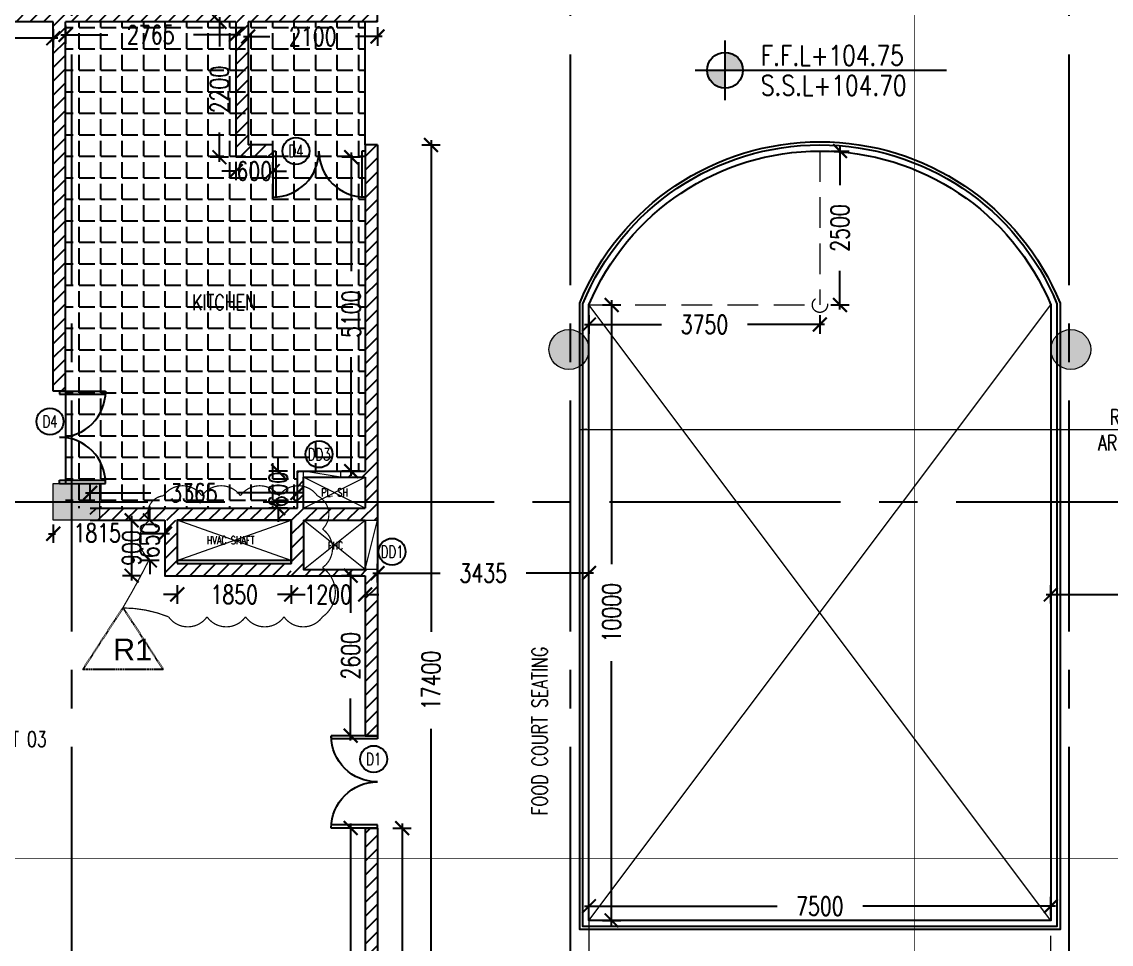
# Model space of a CAD drawing. Header units: millimetres. Extents: x -2076597 to 16308595, y -4402071 to 17875273.
# Drawn here: x -2051059 to -2033367, y -4230897 to -4215911 of the extents above; entities that cross this region are included whole.
import ezdxf
from ezdxf.enums import TextEntityAlignment as Align
from ezdxf.lldxf.tags import DXFTag

# ---------------------------------------------------------------- set-up
doc = ezdxf.new("R2010")
doc.units = ezdxf.units.MM
for name, pattern in [('CENTER', [50.8, 31.75, -6.35, 6.35, -6.35]), ('CENTER2', [1.125, 0.75, -0.125, 0.125, -0.125]), ('CONTINULUS', [0]), ('DASHED', [19.05, 12.7, -6.35]), ('DASHED2', [0.375, 0.25, -0.125])]:
    doc.linetypes.add(name, pattern=pattern)
for name, color, linetype, lineweight in [('A- GLAZING', 5, 'Continuous', 9), ('A- LIGHT LINE', 8, 'Continuous', 9), ('A- REF LINES', 5, 'Continuous', 9), ('A- SHAFT', 8, 'Continuous', 9), ('A-ELEV FINEWALL', 6, 'Continuous', 9), ('S-COL HATCH', 251, 'Continuous', 9), ('S-COLS', 7, 'Continuous', 9)]:
    doc.layers.add(name, color=color, linetype=linetype, lineweight=lineweight)
for name, color, linetype in [('A-DIMS', 4, 'Continuous'), ('a-door', 1, 'Continuous'), ('A-GRID', 8, 'CENTER'), ('A-LVL', 4, 'Continuous'), ('A-RAILING', 3, 'Continuous'), ('A-REV CLOUD', 2, 'DASHED'), ('A-SCHED', 1, 'Continuous'), ('A-SLAB SINING', 252, 'Continuous'), ('A-SLABS', 1, 'Continuous'), ('A-TXTROOM', 3, 'Continuous'), ('A-WALL', 2, 'Continuous'), ('A-WALL HATCH', 8, 'Continuous'), ('S-GRID', 252, 'CENTER2')]:
    doc.layers.add(name, color=color, linetype=linetype)
doc.styles.add('ARIAL', font='arial.ttf')
doc.styles.add('DIM 100', font='romans.shx', dxfattribs={"width": 0.8})
doc.styles.add('ROMANS', font='romans.shx', dxfattribs={"width": 0.75})
doc.styles.add('ROMANS-TITLE', font='ROMANS.shx', dxfattribs={"width": 0.8})
tags = doc.linetypes.add('Sheet-A1-BLOCK-12$0$DASHDOT2', pattern=[0.5, 0.25, -0.125, 0, -0.125]).pattern_tags.tags
tags[10:11] = [DXFTag(74, 4), DXFTag(75, 0), DXFTag(340, '0'), DXFTag(46, 1.0), DXFTag(50, 0.0), DXFTag(44, 0.0), DXFTag(45, 0.0)]
tags[8:9] = [DXFTag(74, 4), DXFTag(75, 0), DXFTag(340, '0'), DXFTag(46, 1.0), DXFTag(50, 0.0), DXFTag(44, 0.0), DXFTag(45, 0.0)]
tags[6:7] = [DXFTag(74, 4), DXFTag(75, 0), DXFTag(340, '0'), DXFTag(46, 1.0), DXFTag(50, 0.0), DXFTag(44, 0.0), DXFTag(45, 0.0)]
tags[4:5] = [DXFTag(74, 4), DXFTag(75, 0), DXFTag(340, '0'), DXFTag(46, 1.0), DXFTag(50, 0.0), DXFTag(44, 0.0), DXFTag(45, 0.0)]
doc.dimstyles.new('1_100 MJR', dxfattribs={"dimscale": 100, "dimtxt": 1.75, "dimasz": 1, "dimexe": 1, "dimexo": 0, "dimgap": 0.09, "dimtad": 0, "dimdsep": 46, "dimtxsty": 'DIM 100', "dimblk": 'ARCHTICK', "dimcen": 0.09, "dimdle": 1, "dimclrd": 8, "dimclre": 8, "dimclrt": 256, "dimazin": 0, "dimtfac": 1, "dimtofl": 0, "dimtmove": 1, "dimatfit": 3, "dimfxl": 0, "dimtolj": 1, "dimtzin": 0, "dimlwd": -1, "dimlwe": -1, "dimarcsym": 0})
doc.dimstyles.new('DIMM-100', dxfattribs={"dimscale": 150, "dimtxt": 2, "dimasz": 1.5, "dimexe": 1, "dimexo": 0, "dimgap": 2, "dimtad": 0, "dimtoh": 1, "dimdec": 0, "dimzin": 0, "dimdsep": 46, "dimtxsty": 'ROMANS', "dimblk": 'ARCHTICK', "dimcen": 1.5, "dimdle": 0.5, "dimclrd": 8, "dimclre": 8, "dimclrt": 256, "dimazin": 0, "dimtfac": 1, "dimtdec": 0, "dimtix": 1, "dimtofl": 0, "dimtmove": 2, "dimatfit": 3, "dimldrblk": 'DOT', "dimfxl": 0, "dimtolj": 1, "dimtzin": 0, "dimarcsym": 0})
pattern_1 = [(45, (-2740619.58, -3139859.15), (-112.253202, 112.253202), [])]

# ---------------------------------------------------------------- blocks, each defined once
blk = doc.blocks.new('shafts')
at = {"layer": 'A- SHAFT'}
for p, q in [((694137, -1002720), (695137, -1002220)), ((695137, -1002720), (694137, -1002220)), ((694137, -1003720), (695137, -1002920)), ((695137, -1003720), (694137, -1002920))]:
    blk.add_line(p, q, dxfattribs=at)
for points in [[(694137, -1002720), (695137, -1002720), (695137, -1002220), (694137, -1002220)], [(694137, -1003720), (695137, -1003720), (695137, -1002920), (694137, -1002920)]]:
    blk.add_lwpolyline(points, close=True, dxfattribs=at)
at = {"layer": 'A-TXTROOM', "char_height": 128, "width": 1088.76, "attachment_point": 1, "style": 'ROMANS'}
for s, insert in [('PL. SH', (694422, -1002404, 0)), ('FHC', (694531, -1003267, 0))]:
    blk.add_mtext(s, dxfattribs=dict(at, insert=insert))
blk = doc.blocks.new('Double-Flush - 1500 2-565315-1_ first floor')
at = {"layer": 'a-door'}
for p, q in [((-750, 850), (-699, 850)), ((-750, 100), (-750, 850)), ((-699, 100), (-699, 850)), ((699, 100), (699, 848)), ((750, 100), (750, 850)), ((-750, 100), (-699, 100)), ((750, 100), (699, 100))]:
    blk.add_line(p, q, dxfattribs=at)
for centre, start, end in [((-750, 100), 0, 90), ((750, 100), 90, 180)]:
    blk.add_arc(centre, 750, start, end, dxfattribs=at)
blk = doc.blocks.new('_ArchTick')
at = {"color": 0, "linetype": 'ByBlock', "const_width": 0.15}
blk.add_lwpolyline([(-0.5, -0.5), (0.5, 0.5)], dxfattribs=at)
blk = doc.blocks.new('*D555')
at = {"layer": 'A-DIMS', "color": 8, "lineweight": -2, "transparency": 16777216}
for p, q in [((-2044563, -4217911), (-2044263, -4217911)), ((-2044413, -4217836), (-2044413, -4225823)), ((-2044413, -4235386), (-2044413, -4227398)), ((-2044563, -4235311), (-2044263, -4235311))]:
    blk.add_line(p, q, dxfattribs=at)
at = {"layer": 'Defpoints', "color": 0, "transparency": 16777216}
for p in [(-2045283, -4217911), (-2044413, -4217911), (-2045283, -4235311)]:
    blk.add_point(p, dxfattribs=at)
at = {"layer": 'A-DIMS', "color": 8, "lineweight": -2, "transparency": 16777216, "xscale": 225, "yscale": 225, "zscale": 225}
for p, rotation in [((-2044413, -4217911), 90), ((-2044413, -4235311), 270)]:
    blk.add_blockref('_ArchTick', p, dxfattribs=dict(at, rotation=rotation))
at = {"layer": 'A-DIMS', "transparency": 16777216, "insert": (-2044413, -4226611), "char_height": 300, "attachment_point": 5, "rotation": 90, "style": 'ROMANS'}
blk.add_mtext('\\A1;17400', dxfattribs=at)
blk = doc.blocks.new('_Dot')
at = {"color": 0, "linetype": 'ByBlock', "lineweight": -2}
blk.add_line((-0.5, 0), (-1, 0), dxfattribs=at)
at = {"color": 0, "linetype": 'ByBlock', "const_width": 0.5}
blk.add_lwpolyline([(-0.25, 0, 1), (0.25, 0, 1)], format="xyb", close=True, dxfattribs=at)
blk = doc.blocks.new('*D556')
at = {"layer": 'A-DIMS', "color": 8, "lineweight": -2, "transparency": 16777216}
for p, q in [((-2044883, -4228936), (-2044883, -4231469)), ((-2045033, -4229011), (-2044733, -4229011)), ((-2044883, -4235386), (-2044883, -4232852)), ((-2045033, -4235311), (-2044733, -4235311))]:
    blk.add_line(p, q, dxfattribs=at)
at = {"layer": 'Defpoints', "color": 0, "transparency": 16777216}
for p in [(-2045283, -4229011), (-2044883, -4229011), (-2045283, -4235311)]:
    blk.add_point(p, dxfattribs=at)
at = {"layer": 'A-DIMS', "color": 8, "lineweight": -2, "transparency": 16777216, "xscale": 225, "yscale": 225, "zscale": 225}
for p, rotation in [((-2044883, -4229011), 90), ((-2044883, -4235311), 270)]:
    blk.add_blockref('_ArchTick', p, dxfattribs=dict(at, rotation=rotation))
at = {"layer": 'A-DIMS', "transparency": 16777216, "insert": (-2044883, -4232161), "char_height": 300, "attachment_point": 5, "rotation": 90, "style": 'ROMANS'}
blk.add_mtext('\\A1;6300', dxfattribs=at)
blk = doc.blocks.new('*D557')
at = {"layer": 'A-DIMS', "color": 8, "lineweight": -2, "transparency": 16777216}
for p, q in [((-2041848, -4230430), (-2041848, -4230130)), ((-2034348, -4230430), (-2034348, -4230130)), ((-2041923, -4230280), (-2038794, -4230280)), ((-2034273, -4230280), (-2037401, -4230280))]:
    blk.add_line(p, q, dxfattribs=at)
at = {"layer": 'Defpoints', "color": 0, "transparency": 16777216}
for p in [(-2034348, -4230280), (-2041848, -4230511), (-2034348, -4230511)]:
    blk.add_point(p, dxfattribs=at)
at = {"layer": 'A-DIMS', "color": 8, "lineweight": -2, "transparency": 16777216, "xscale": 225, "yscale": 225, "zscale": 225, "rotation": 180}
blk.add_blockref('_ArchTick', (-2041848, -4230280), dxfattribs=at)
at = {"layer": 'A-DIMS', "color": 8, "lineweight": -2, "transparency": 16777216, "xscale": 225, "yscale": 225, "zscale": 225}
blk.add_blockref('_ArchTick', (-2034348, -4230280), dxfattribs=at)
at = {"layer": 'A-DIMS', "transparency": 16777216, "insert": (-2038098, -4230280), "char_height": 300, "attachment_point": 5, "style": 'ROMANS'}
blk.add_mtext('\\A1;7500', dxfattribs=at)
blk = doc.blocks.new('*D558')
at = {"layer": 'A-DIMS', "color": 8, "lineweight": -2, "transparency": 16777216}
for p, q in [((-2041480, -4220436), (-2041480, -4224723)), ((-2041630, -4220511), (-2041330, -4220511)), ((-2041480, -4230586), (-2041480, -4226298)), ((-2041630, -4230511), (-2041330, -4230511))]:
    blk.add_line(p, q, dxfattribs=at)
at = {"layer": 'Defpoints', "color": 0, "transparency": 16777216}
for p in [(-2041848, -4220511), (-2041848, -4230511), (-2041480, -4230511)]:
    blk.add_point(p, dxfattribs=at)
at = {"layer": 'A-DIMS', "color": 8, "lineweight": -2, "transparency": 16777216, "xscale": 225, "yscale": 225, "zscale": 225}
for p, rotation in [((-2041480, -4220511), 90), ((-2041480, -4230511), 270)]:
    blk.add_blockref('_ArchTick', p, dxfattribs=dict(at, rotation=rotation))
at = {"layer": 'A-DIMS', "transparency": 16777216, "insert": (-2041480, -4225511), "char_height": 300, "attachment_point": 5, "rotation": 90, "style": 'ROMANS'}
blk.add_mtext('\\A1;10000', dxfattribs=at)
blk = doc.blocks.new('*D559')
at = {"layer": 'A-DIMS', "color": 8, "lineweight": -2, "transparency": 16777216}
for p, q in [((-2037772, -4217936), (-2037772, -4218564)), ((-2037922, -4218011), (-2037622, -4218011)), ((-2037772, -4220586), (-2037772, -4219957)), ((-2037922, -4220511), (-2037622, -4220511))]:
    blk.add_line(p, q, dxfattribs=at)
at = {"layer": 'Defpoints', "color": 0, "transparency": 16777216}
for p in [(-2038098, -4218011), (-2037772, -4218011), (-2038098, -4220511)]:
    blk.add_point(p, dxfattribs=at)
at = {"layer": 'A-DIMS', "color": 8, "lineweight": -2, "transparency": 16777216, "xscale": 225, "yscale": 225, "zscale": 225}
for p, rotation in [((-2037772, -4218011), 90), ((-2037772, -4220511), 270)]:
    blk.add_blockref('_ArchTick', p, dxfattribs=dict(at, rotation=rotation))
at = {"layer": 'A-DIMS', "transparency": 16777216, "insert": (-2037772, -4219261), "char_height": 300, "attachment_point": 5, "rotation": 90, "style": 'ROMANS'}
blk.add_mtext('\\A1;2500', dxfattribs=at)
blk = doc.blocks.new('*D560')
at = {"layer": 'A-DIMS', "color": 8, "lineweight": -2, "transparency": 16777216}
for p, q in [((-2041848, -4220679), (-2041848, -4220979)), ((-2038098, -4220679), (-2038098, -4220979)), ((-2041923, -4220829), (-2040669, -4220829)), ((-2038023, -4220829), (-2039276, -4220829))]:
    blk.add_line(p, q, dxfattribs=at)
at = {"layer": 'Defpoints', "color": 0, "transparency": 16777216}
for p in [(-2041848, -4220511), (-2038098, -4220511), (-2041848, -4220829)]:
    blk.add_point(p, dxfattribs=at)
at = {"layer": 'A-DIMS', "color": 8, "lineweight": -2, "transparency": 16777216, "xscale": 225, "yscale": 225, "zscale": 225, "rotation": 180}
blk.add_blockref('_ArchTick', (-2041848, -4220829), dxfattribs=at)
at = {"layer": 'A-DIMS', "color": 8, "lineweight": -2, "transparency": 16777216, "xscale": 225, "yscale": 225, "zscale": 225}
blk.add_blockref('_ArchTick', (-2038098, -4220829), dxfattribs=at)
at = {"layer": 'A-DIMS', "transparency": 16777216, "insert": (-2039973, -4220829), "char_height": 300, "attachment_point": 5, "style": 'ROMANS'}
blk.add_mtext('\\A1;3750', dxfattribs=at)
blk = doc.blocks.new('SOP')
at = {"layer": 'A-SCHED', "color": 8}
blk.add_circle((0, 0), 218, dxfattribs=at)
at = {"layer": 'A-SCHED', "style": 'ROMANS', "width": 0.7}
blk.add_attdef('D2', text='', height=200, dxfattribs=at).set_placement((0, 0), align=Align.MIDDLE_CENTER)
blk = doc.blocks.new('*D579')
at = {"layer": 'A-DIMS', "color": 8, "lineweight": -2, "transparency": 16777216}
for p, q in [((-2053416, -4216029), (-2053416, -4216329)), ((-2050548, -4216029), (-2050548, -4216329)), ((-2053491, -4216179), (-2052678, -4216179)), ((-2050473, -4216179), (-2051285, -4216179))]:
    blk.add_line(p, q, dxfattribs=at)
at = {"layer": 'Defpoints', "color": 0, "transparency": 16777216}
for p in [(-2053416, -4215911), (-2050548, -4215911), (-2053416, -4216179)]:
    blk.add_point(p, dxfattribs=at)
at = {"layer": 'A-DIMS', "color": 8, "lineweight": -2, "transparency": 16777216, "xscale": 225, "yscale": 225, "zscale": 225, "rotation": 180}
blk.add_blockref('_ArchTick', (-2053416, -4216179), dxfattribs=at)
at = {"layer": 'A-DIMS', "color": 8, "lineweight": -2, "transparency": 16777216, "xscale": 225, "yscale": 225, "zscale": 225}
blk.add_blockref('_ArchTick', (-2050548, -4216179), dxfattribs=at)
at = {"layer": 'A-DIMS', "transparency": 16777216, "insert": (-2051982, -4216179), "char_height": 300, "attachment_point": 5, "style": 'ROMANS'}
blk.add_mtext('\\A1;2868', dxfattribs=at)
blk = doc.blocks.new('*D184')
at = {"layer": 'A-DIMS', "color": 8, "lineweight": -2, "transparency": 16777216}
for p, q in [((-2050548, -4224078), (-2050548, -4224378)), ((-2048733, -4224078), (-2048733, -4224378)), ((-2050623, -4224228), (-2050513, -4224228)), ((-2048658, -4224228), (-2049152, -4224228))]:
    blk.add_line(p, q, dxfattribs=at)
at = {"layer": 'Defpoints', "color": 0, "transparency": 16777216}
for p in [(-2050548, -4224011), (-2048733, -4224011), (-2048733, -4224228)]:
    blk.add_point(p, dxfattribs=at)
at = {"layer": 'A-DIMS', "color": 8, "lineweight": -2, "transparency": 16777216, "xscale": 225, "yscale": 225, "zscale": 225, "rotation": 180}
blk.add_blockref('_ArchTick', (-2050548, -4224228), dxfattribs=at)
at = {"layer": 'A-DIMS', "color": 8, "lineweight": -2, "transparency": 16777216, "xscale": 225, "yscale": 225, "zscale": 225}
blk.add_blockref('_ArchTick', (-2048733, -4224228), dxfattribs=at)
at = {"layer": 'A-DIMS', "transparency": 16777216, "insert": (-2049833, -4224215), "char_height": 300, "attachment_point": 5, "style": 'ROMANS'}
blk.add_mtext('\\A1;1815', dxfattribs=at)
blk = doc.blocks.new('*D185')
at = {"layer": 'A-DIMS', "color": 8, "lineweight": -2, "transparency": 16777216}
for p, q in [((-2046683, -4225065), (-2046683, -4225365)), ((-2045483, -4225065), (-2045483, -4225365)), ((-2046683, -4225215), (-2046908, -4225215)), ((-2045483, -4225215), (-2045258, -4225215))]:
    blk.add_line(p, q, dxfattribs=at)
at = {"layer": 'Defpoints', "color": 0, "transparency": 16777216}
for p in [(-2046683, -4224911), (-2045483, -4224911), (-2045483, -4225215)]:
    blk.add_point(p, dxfattribs=at)
at = {"layer": 'A-DIMS', "color": 8, "lineweight": -2, "transparency": 16777216, "xscale": 225, "yscale": 225, "zscale": 225}
blk.add_blockref('_ArchTick', (-2046683, -4225215), dxfattribs=at)
at = {"layer": 'A-DIMS', "color": 8, "lineweight": -2, "transparency": 16777216, "xscale": 225, "yscale": 225, "zscale": 225, "rotation": 180}
blk.add_blockref('_ArchTick', (-2045483, -4225215), dxfattribs=at)
at = {"layer": 'A-DIMS', "transparency": 16777216, "insert": (-2046083, -4225215), "char_height": 300, "attachment_point": 5, "style": 'ROMANS'}
blk.add_mtext('\\A1;1200', dxfattribs=at)
blk = doc.blocks.new('*D583')
at = {"layer": 'A-DIMS', "color": 8, "lineweight": -2, "transparency": 16777216}
for p, q in [((-2045718, -4224836), (-2045718, -4225514)), ((-2045568, -4224911), (-2045868, -4224911)), ((-2045718, -4227586), (-2045718, -4226907)), ((-2045568, -4227511), (-2045868, -4227511))]:
    blk.add_line(p, q, dxfattribs=at)
at = {"layer": 'Defpoints', "color": 0, "transparency": 16777216}
for p in [(-2045483, -4224911), (-2045718, -4227511), (-2045483, -4227511)]:
    blk.add_point(p, dxfattribs=at)
at = {"layer": 'A-DIMS', "color": 8, "lineweight": -2, "transparency": 16777216, "xscale": 225, "yscale": 225, "zscale": 225}
for p, rotation in [((-2045718, -4224911), 90), ((-2045718, -4227511), 270)]:
    blk.add_blockref('_ArchTick', p, dxfattribs=dict(at, rotation=rotation))
at = {"layer": 'A-DIMS', "transparency": 16777216, "insert": (-2045718, -4226211), "char_height": 300, "attachment_point": 5, "rotation": 90, "style": 'ROMANS'}
blk.add_mtext('\\A1;2600', dxfattribs=at)
blk = doc.blocks.new('*D584')
at = {"layer": 'A-DIMS', "color": 8, "lineweight": -2, "transparency": 16777216}
for p, q in [((-2045718, -4228936), (-2045718, -4231469)), ((-2045568, -4229011), (-2045868, -4229011)), ((-2045718, -4235386), (-2045718, -4232852)), ((-2045568, -4235311), (-2045868, -4235311))]:
    blk.add_line(p, q, dxfattribs=at)
at = {"layer": 'Defpoints', "color": 0, "transparency": 16777216}
for p in [(-2045483, -4229011), (-2045718, -4235311), (-2045483, -4235311)]:
    blk.add_point(p, dxfattribs=at)
at = {"layer": 'A-DIMS', "color": 8, "lineweight": -2, "transparency": 16777216, "xscale": 225, "yscale": 225, "zscale": 225}
for p, rotation in [((-2045718, -4229011), 90), ((-2045718, -4235311), 270)]:
    blk.add_blockref('_ArchTick', p, dxfattribs=dict(at, rotation=rotation))
at = {"layer": 'A-DIMS', "transparency": 16777216, "insert": (-2045718, -4232161), "char_height": 300, "attachment_point": 5, "rotation": 90, "style": 'ROMANS'}
blk.add_mtext('\\A1;6300', dxfattribs=at)
blk = doc.blocks.new('*D593')
at = {"layer": 'A-DIMS', "color": 8, "lineweight": -2, "transparency": 16777216}
for p, q in [((-2050348, -4215971), (-2050348, -4216271)), ((-2047583, -4215971), (-2047583, -4216271)), ((-2050423, -4216121), (-2049662, -4216121)), ((-2047508, -4216121), (-2048269, -4216121))]:
    blk.add_line(p, q, dxfattribs=at)
at = {"layer": 'Defpoints', "color": 0, "transparency": 16777216}
for p in [(-2050348, -4215911), (-2047583, -4215911), (-2047583, -4216121)]:
    blk.add_point(p, dxfattribs=at)
at = {"layer": 'A-DIMS', "color": 8, "lineweight": -2, "transparency": 16777216, "xscale": 225, "yscale": 225, "zscale": 225, "rotation": 180}
blk.add_blockref('_ArchTick', (-2050348, -4216121), dxfattribs=at)
at = {"layer": 'A-DIMS', "color": 8, "lineweight": -2, "transparency": 16777216, "xscale": 225, "yscale": 225, "zscale": 225}
blk.add_blockref('_ArchTick', (-2047583, -4216121), dxfattribs=at)
at = {"layer": 'A-DIMS', "transparency": 16777216, "insert": (-2048965, -4216121), "char_height": 300, "attachment_point": 5, "style": 'ROMANS'}
blk.add_mtext('\\A1;2765', dxfattribs=at)
blk = doc.blocks.new('*D594')
at = {"layer": 'A-DIMS', "color": 8, "lineweight": -2, "transparency": 16777216}
for p, q in [((-2047850, -4215836), (-2047850, -4216314)), ((-2047700, -4215911), (-2048000, -4215911)), ((-2047850, -4218186), (-2047850, -4217707)), ((-2047700, -4218111), (-2048000, -4218111))]:
    blk.add_line(p, q, dxfattribs=at)
at = {"layer": 'Defpoints', "color": 0, "transparency": 16777216}
for p in [(-2047583, -4215911), (-2047850, -4218111), (-2047583, -4218111)]:
    blk.add_point(p, dxfattribs=at)
at = {"layer": 'A-DIMS', "color": 8, "lineweight": -2, "transparency": 16777216, "xscale": 225, "yscale": 225, "zscale": 225}
for p, rotation in [((-2047850, -4215911), 90), ((-2047850, -4218111), 270)]:
    blk.add_blockref('_ArchTick', p, dxfattribs=dict(at, rotation=rotation))
at = {"layer": 'A-DIMS', "transparency": 16777216, "insert": (-2047850, -4217011), "char_height": 300, "attachment_point": 5, "rotation": 90, "style": 'ROMANS'}
blk.add_mtext('\\A1;2200', dxfattribs=at)
blk = doc.blocks.new('*D595')
at = {"layer": 'A-DIMS', "color": 8, "lineweight": -2, "transparency": 16777216}
for p, q in [((-2047583, -4218336), (-2047808, -4218336)), ((-2047583, -4218186), (-2047583, -4218486)), ((-2046983, -4218186), (-2046983, -4218486)), ((-2046983, -4218336), (-2046758, -4218336))]:
    blk.add_line(p, q, dxfattribs=at)
at = {"layer": 'Defpoints', "color": 0, "transparency": 16777216}
for p in [(-2047583, -4218111), (-2046983, -4218111), (-2046983, -4218336)]:
    blk.add_point(p, dxfattribs=at)
at = {"layer": 'A-DIMS', "color": 8, "lineweight": -2, "transparency": 16777216, "xscale": 225, "yscale": 225, "zscale": 225}
blk.add_blockref('_ArchTick', (-2047583, -4218336), dxfattribs=at)
at = {"layer": 'A-DIMS', "color": 8, "lineweight": -2, "transparency": 16777216, "xscale": 225, "yscale": 225, "zscale": 225, "rotation": 180}
blk.add_blockref('_ArchTick', (-2046983, -4218336), dxfattribs=at)
at = {"layer": 'A-DIMS', "transparency": 16777216, "insert": (-2047283, -4218336), "char_height": 300, "attachment_point": 5, "style": 'ROMANS'}
blk.add_mtext('\\A1;600', dxfattribs=at)
blk = doc.blocks.new('*D596')
at = {"layer": 'A-DIMS', "color": 8, "lineweight": -2, "transparency": 16777216}
for p, q in [((-2049948, -4223715), (-2049948, -4223415)), ((-2046583, -4223715), (-2046583, -4223415)), ((-2050023, -4223565), (-2048962, -4223565)), ((-2046508, -4223565), (-2047569, -4223565))]:
    blk.add_line(p, q, dxfattribs=at)
at = {"layer": 'Defpoints', "color": 0, "transparency": 16777216}
for p in [(-2046583, -4223565), (-2049948, -4223811), (-2046583, -4223811)]:
    blk.add_point(p, dxfattribs=at)
at = {"layer": 'A-DIMS', "color": 8, "lineweight": -2, "transparency": 16777216, "xscale": 225, "yscale": 225, "zscale": 225, "rotation": 180}
blk.add_blockref('_ArchTick', (-2049948, -4223565), dxfattribs=at)
at = {"layer": 'A-DIMS', "color": 8, "lineweight": -2, "transparency": 16777216, "xscale": 225, "yscale": 225, "zscale": 225}
blk.add_blockref('_ArchTick', (-2046583, -4223565), dxfattribs=at)
at = {"layer": 'A-DIMS', "transparency": 16777216, "insert": (-2048265, -4223565), "char_height": 300, "attachment_point": 5, "style": 'ROMANS'}
blk.add_mtext('\\A1;3365', dxfattribs=at)
blk = doc.blocks.new('*D597')
at = {"layer": 'A-DIMS', "color": 8, "lineweight": -2, "transparency": 16777216}
for p, q in [((-2046896, -4223211), (-2046896, -4222986)), ((-2046746, -4223211), (-2047046, -4223211)), ((-2046746, -4223811), (-2047046, -4223811)), ((-2046896, -4223811), (-2046896, -4224036))]:
    blk.add_line(p, q, dxfattribs=at)
at = {"layer": 'Defpoints', "color": 0, "transparency": 16777216}
for p in [(-2046896, -4223211), (-2046583, -4223211), (-2046583, -4223811)]:
    blk.add_point(p, dxfattribs=at)
at = {"layer": 'A-DIMS', "color": 8, "lineweight": -2, "transparency": 16777216, "xscale": 225, "yscale": 225, "zscale": 225}
for p, rotation in [((-2046896, -4223211), 270), ((-2046896, -4223811), 90)]:
    blk.add_blockref('_ArchTick', p, dxfattribs=dict(at, rotation=rotation))
at = {"layer": 'A-DIMS', "transparency": 16777216, "insert": (-2046896, -4223511), "char_height": 300, "attachment_point": 5, "rotation": 90, "style": 'ROMANS'}
blk.add_mtext('\\A1;600', dxfattribs=at)
blk = doc.blocks.new('*D598')
at = {"layer": 'A-DIMS', "color": 8, "lineweight": -2, "transparency": 16777216}
for p, q in [((-2045560, -4218111), (-2045860, -4218111)), ((-2045710, -4218036), (-2045710, -4219964)), ((-2045710, -4223286), (-2045710, -4221357)), ((-2045560, -4223211), (-2045860, -4223211))]:
    blk.add_line(p, q, dxfattribs=at)
at = {"layer": 'Defpoints', "color": 0, "transparency": 16777216}
for p in [(-2045710, -4218111), (-2045483, -4218111), (-2045483, -4223211)]:
    blk.add_point(p, dxfattribs=at)
at = {"layer": 'A-DIMS', "color": 8, "lineweight": -2, "transparency": 16777216, "xscale": 225, "yscale": 225, "zscale": 225}
for p, rotation in [((-2045710, -4218111), 90), ((-2045710, -4223211), 270)]:
    blk.add_blockref('_ArchTick', p, dxfattribs=dict(at, rotation=rotation))
at = {"layer": 'A-DIMS', "transparency": 16777216, "insert": (-2045710, -4220661), "char_height": 300, "attachment_point": 5, "rotation": 90, "style": 'ROMANS'}
blk.add_mtext('\\A1;5100', dxfattribs=at)
blk = doc.blocks.new('*D599')
at = {"layer": 'A-DIMS', "color": 8, "lineweight": -2, "transparency": 16777216}
for p, q in [((-2047383, -4215999), (-2047383, -4216299)), ((-2045283, -4215999), (-2045283, -4216299)), ((-2047458, -4216149), (-2047030, -4216149)), ((-2045208, -4216149), (-2045637, -4216149))]:
    blk.add_line(p, q, dxfattribs=at)
at = {"layer": 'Defpoints', "color": 0, "transparency": 16777216}
for p in [(-2047383, -4215911), (-2045283, -4215911), (-2045283, -4216149)]:
    blk.add_point(p, dxfattribs=at)
at = {"layer": 'A-DIMS', "color": 8, "lineweight": -2, "transparency": 16777216, "xscale": 225, "yscale": 225, "zscale": 225, "rotation": 180}
blk.add_blockref('_ArchTick', (-2047383, -4216149), dxfattribs=at)
at = {"layer": 'A-DIMS', "color": 8, "lineweight": -2, "transparency": 16777216, "xscale": 225, "yscale": 225, "zscale": 225}
blk.add_blockref('_ArchTick', (-2045283, -4216149), dxfattribs=at)
at = {"layer": 'A-DIMS', "transparency": 16777216, "insert": (-2046333, -4216149), "char_height": 300, "attachment_point": 5, "style": 'ROMANS'}
blk.add_mtext('\\A1;2100', dxfattribs=at)
blk = doc.blocks.new('*D602')
at = {"layer": 'A-DIMS', "color": 8, "lineweight": -2, "transparency": 16777216}
for p, q in [((-2034348, -4225363), (-2034348, -4225063)), ((-2029348, -4225363), (-2029348, -4225063))]:
    blk.add_line(p, q, dxfattribs=at)
at = {"layer": 'A-DIMS', "color": 8, "linetype": 'CONTINULUS', "lineweight": -2, "transparency": 16777216}
for p, q in [((-2034423, -4225213), (-2032544, -4225213)), ((-2029273, -4225213), (-2031151, -4225213))]:
    blk.add_line(p, q, dxfattribs=at)
at = {"layer": 'Defpoints', "color": 0, "transparency": 16777216}
for p in [(-2029348, -4225213), (-2034348, -4225511), (-2029348, -4225511)]:
    blk.add_point(p, dxfattribs=at)
at = {"layer": 'A-DIMS', "color": 8, "lineweight": -2, "transparency": 16777216, "xscale": 225, "yscale": 225, "zscale": 225, "rotation": 180}
blk.add_blockref('_ArchTick', (-2034348, -4225213), dxfattribs=at)
at = {"layer": 'A-DIMS', "color": 8, "lineweight": -2, "transparency": 16777216, "xscale": 225, "yscale": 225, "zscale": 225}
blk.add_blockref('_ArchTick', (-2029348, -4225213), dxfattribs=at)
at = {"layer": 'A-DIMS', "transparency": 16777216, "insert": (-2031848, -4225213), "char_height": 300, "attachment_point": 5, "style": 'ROMANS'}
blk.add_mtext('\\A1;5000', dxfattribs=at)
blk = doc.blocks.new('*D603')
at = {"layer": 'A-DIMS', "color": 8, "linetype": 'CONTINULUS', "lineweight": -2, "transparency": 16777216}
for p, q in [((-2045358, -4224868), (-2044262, -4224868)), ((-2041773, -4224868), (-2042869, -4224868))]:
    blk.add_line(p, q, dxfattribs=at)
at = {"layer": 'A-DIMS', "color": 8, "lineweight": -2, "transparency": 16777216}
for p, q in [((-2045283, -4225018), (-2045283, -4224718)), ((-2041848, -4225018), (-2041848, -4224718))]:
    blk.add_line(p, q, dxfattribs=at)
at = {"layer": 'Defpoints', "color": 0, "transparency": 16777216}
for p in [(-2041848, -4224868), (-2045283, -4225213), (-2041848, -4225213)]:
    blk.add_point(p, dxfattribs=at)
at = {"layer": 'A-DIMS', "color": 8, "lineweight": -2, "transparency": 16777216, "xscale": 225, "yscale": 225, "zscale": 225, "rotation": 180}
blk.add_blockref('_ArchTick', (-2045283, -4224868), dxfattribs=at)
at = {"layer": 'A-DIMS', "color": 8, "lineweight": -2, "transparency": 16777216, "xscale": 225, "yscale": 225, "zscale": 225}
blk.add_blockref('_ArchTick', (-2041848, -4224868), dxfattribs=at)
at = {"layer": 'A-DIMS', "transparency": 16777216, "insert": (-2043565, -4224868), "char_height": 300, "attachment_point": 5, "style": 'ROMANS'}
blk.add_mtext('\\A1;3435', dxfattribs=at)
blk = doc.blocks.new('LVL-P')
at = {"layer": 'A-LVL', "ltscale": 800}
h = blk.add_hatch(color=56, dxfattribs=at)
h.paths.add_polyline_path([(0, 0), (225, 0, 0.414214), (0, 225)])
h.paths.add_polyline_path([(0, -225), (0, 0), (-225, 0, 0.414214)])
at = {"layer": 'A-LVL'}
for p, q in [((0, -375), (0, 375)), ((-375, 0), (375, 0))]:
    blk.add_line(p, q, dxfattribs=at)
at = {"layer": 'A-LVL', "ltscale": 800}
blk.add_line((0, 0), (2777, 0), dxfattribs=at)
blk.add_line((0, 0), (2777, 0), dxfattribs=at)
at = {"layer": 'A-LVL'}
blk.add_circle((0, 0), 225, dxfattribs=at)
at = {"layer": 'A-LVL', "ltscale": 800, "style": 'ROMANS-TITLE', "width": 0.8}
for tag, p in [('FLOOR-LEVEL-FFL', (450, 150)), ('FLOOR-LEVEL-SSL', (450, -450))]:
    blk.add_attdef(tag, p, '', height=300, dxfattribs=at)
blk = doc.blocks.new('COLUMN 1')
at = {"layer": 'S-COL HATCH'}
h = blk.add_hatch(color=256, dxfattribs=at)
edge = h.paths.add_edge_path()
edge.add_arc((694161.2, -1008499.1), 325, 0, 360)
h = blk.add_hatch(color=256, dxfattribs=at)
edge = h.paths.add_edge_path()
edge.add_arc((702311.2, -1008499.1), 325, 0, 360)
blk.add_hatch(color=256, dxfattribs=at).paths.add_polyline_path([(686536.2, -1011274.1), (685786.2, -1011274.1), (685786.2, -1010674.1), (686536.2, -1010674.1)])
at = {"layer": 'S-COLS'}
blk.add_lwpolyline([(686536.2, -1011274.1), (685786.2, -1011274.1), (685786.2, -1010674.1), (686536.2, -1010674.1)], close=True, dxfattribs=at)
for centre in [(694161.2, -1008499.1), (702311.2, -1008499.1)]:
    blk.add_circle(centre, 325, dxfattribs=at)
at = {"layer": 'S-GRID', "ltscale": 5000}
for p, q in [((686086.2, -1035578.8), (686086.2, -974750.2)), ((694186.2, -1035578.8), (694186.2, -974750.2)), ((702286.2, -1035578.8), (702286.2, -974750.2)), ((661071.4, -1010974.1), (726350.7, -1010974.1))]:
    blk.add_line(p, q, dxfattribs=at)
blk = doc.blocks.new('SEC LINES')
at = {"layer": 'A-ELEV FINEWALL', "color": 7, "linetype": 'Sheet-A1-BLOCK-12$0$DASHDOT2', "ltscale": 4000, "const_width": 10}
for points in [[(-3838666, -18329573), (-3838666, -18385694)], [(-3817613, -18368005), (-3871757, -18368005)]]:
    blk.add_lwpolyline(points, dxfattribs=at)
blk = doc.blocks.new('*D364')
at = {"layer": 'A-DIMS', "color": 8, "lineweight": -2, "transparency": 16777216}
for p, q in [((-2048533, -4225065), (-2048533, -4225365)), ((-2046683, -4225065), (-2046683, -4225365)), ((-2048533, -4225215), (-2048758, -4225215)), ((-2046683, -4225215), (-2046458, -4225215))]:
    blk.add_line(p, q, dxfattribs=at)
at = {"layer": 'Defpoints', "color": 0, "transparency": 16777216}
for p in [(-2048533, -4224711), (-2046683, -4224711), (-2048533, -4225215)]:
    blk.add_point(p, dxfattribs=at)
at = {"layer": 'A-DIMS', "color": 8, "lineweight": -2, "transparency": 16777216, "xscale": 225, "yscale": 225, "zscale": 225}
blk.add_blockref('_ArchTick', (-2048533, -4225215), dxfattribs=at)
at = {"layer": 'A-DIMS', "color": 8, "lineweight": -2, "transparency": 16777216, "xscale": 225, "yscale": 225, "zscale": 225, "rotation": 180}
blk.add_blockref('_ArchTick', (-2046683, -4225215), dxfattribs=at)
at = {"layer": 'A-DIMS', "transparency": 16777216, "insert": (-2047608, -4225215), "char_height": 300, "attachment_point": 5, "style": 'ROMANS'}
blk.add_mtext('\\A1;1850', dxfattribs=at)
blk = doc.blocks.new('*D365')
at = {"layer": 'A-DIMS', "color": 8, "lineweight": -2, "transparency": 16777216}
for p, q in [((-2048979, -4224011), (-2048979, -4223786)), ((-2048829, -4224011), (-2049129, -4224011)), ((-2048829, -4224661), (-2049129, -4224661)), ((-2048979, -4224661), (-2048979, -4224886))]:
    blk.add_line(p, q, dxfattribs=at)
at = {"layer": 'Defpoints', "color": 0, "transparency": 16777216}
for p in [(-2048979, -4224011), (-2048533, -4224011), (-2048533, -4224661)]:
    blk.add_point(p, dxfattribs=at)
at = {"layer": 'A-DIMS', "color": 8, "lineweight": -2, "transparency": 16777216, "xscale": 225, "yscale": 225, "zscale": 225}
for p, rotation in [((-2048979, -4224011), 270), ((-2048979, -4224661), 90)]:
    blk.add_blockref('_ArchTick', p, dxfattribs=dict(at, rotation=rotation))
at = {"layer": 'A-DIMS', "transparency": 16777216, "insert": (-2048979, -4224336), "char_height": 300, "attachment_point": 5, "rotation": 90, "style": 'ROMANS'}
blk.add_mtext('\\A1;650', dxfattribs=at)
blk = doc.blocks.new('*D366')
at = {"layer": 'A-DIMS', "color": 8, "lineweight": -2, "transparency": 16777216}
for p, q in [((-2049275, -4223936), (-2049275, -4224986)), ((-2049125, -4224011), (-2049425, -4224011)), ((-2049125, -4224911), (-2049425, -4224911))]:
    blk.add_line(p, q, dxfattribs=at)
at = {"layer": 'Defpoints', "color": 0, "transparency": 16777216}
for p in [(-2048733, -4224011), (-2049275, -4224911), (-2048733, -4224911)]:
    blk.add_point(p, dxfattribs=at)
at = {"layer": 'A-DIMS', "color": 8, "lineweight": -2, "transparency": 16777216, "xscale": 225, "yscale": 225, "zscale": 225}
for p, rotation in [((-2049275, -4224011), 90), ((-2049275, -4224911), 270)]:
    blk.add_blockref('_ArchTick', p, dxfattribs=dict(at, rotation=rotation))
at = {"layer": 'A-DIMS', "transparency": 16777216, "insert": (-2049275, -4224461), "char_height": 300, "attachment_point": 5, "rotation": 90, "style": 'ROMANS'}
blk.add_mtext('\\A1;900', dxfattribs=at)

msp = doc.modelspace()

# ---------------------------------------------------------------- hatches: boundary and pattern name
at = {"layer": 'A-SLAB SINING', "ltscale": 2}
h = msp.add_hatch(dxfattribs=at)
h.set_pattern_fill('ANGLE', color=256, scale=50)
h.set_pattern_definition([(0, (1802100.65, 14255482.13), (0, 349.25), [254, -95.25]), (90, (1802100.65, 14255482.13), (-349.25, 2e-14), [254, -95.25])])
h.paths.add_polyline_path([(-2045483.1, -4223210.5), (-2046583.1, -4223210.5), (-2046583.1, -4223810.5), (-2050347.9, -4223810.5), (-2050347.9, -4215910.5), (-2045483.1, -4215910.5)])
at = {"layer": 'A-WALL HATCH'}
h = msp.add_hatch(dxfattribs=at)
h.set_pattern_fill('ANSI31', color=256, scale=50)
h.set_pattern_definition(pattern_1)
h.paths.add_polyline_path([(-2053416, -4215910.5), (-2050547.9, -4215910.5), (-2050547.9, -4221910.5), (-2050347.9, -4221910.5), (-2050347.9, -4215910.5), (-2047583.1, -4215910.5), (-2047583.1, -4218110.5), (-2046983.1, -4218110.5), (-2046983.1, -4217910.5), (-2047383.1, -4217910.5), (-2047383.1, -4215910.5), (-2045283.1, -4215910.5), (-2045283.1, -4213710.5), (-2045483.1, -4213710.5), (-2045483.1, -4215710.5), (-2053328.3, -4215710.5), (-2053283.6, -4215608.5), (-2053466.8, -4215528.2), (-2054771.3, -4218505), (-2054588.1, -4218585.2)])
h = msp.add_hatch(dxfattribs=at)
h.set_pattern_fill('ANSI31', color=256, scale=50)
h.set_pattern_definition(pattern_1)
h.paths.add_polyline_path([(-2045283.1, -4229010.5), (-2045483.1, -4229010.5), (-2045483.1, -4231810.5), (-2045283.1, -4231810.5)])
h.paths.add_polyline_path([(-2045283.1, -4231810.5), (-2045483.1, -4231810.5), (-2045483.1, -4235110.5), (-2045283.1, -4235110.5)])
h.paths.add_polyline_path([(-2045483.1, -4224010.5), (-2045483.1, -4224810.5), (-2046483.1, -4224810.5), (-2046483.1, -4224010.5)], flags=17)
h.paths.add_polyline_path([(-2045483.1, -4224010.5), (-2045283.1, -4224010.5), (-2045283.1, -4223710.5), (-2045483.1, -4223710.5), (-2045483.1, -4223810.5), (-2046483.1, -4223810.5), (-2046483.1, -4223710.5), (-2046583.1, -4223710.5), (-2046583.1, -4223810.5), (-2049947.9, -4223810.5), (-2049947.9, -4224010.5), (-2046683.1, -4224010.5), (-2046683.1, -4224910.5), (-2045483.1, -4224910.5), (-2045483.1, -4227510.5), (-2045283.1, -4227510.5), (-2045283.1, -4224810.5), (-2045483.1, -4224810.5)])
h.paths.add_polyline_path([(-2046483.1, -4223710.5), (-2046483.1, -4223210.5), (-2046583.1, -4223210.5), (-2046583.1, -4223710.5)])
h.paths.add_polyline_path([(-2045883.1, -4223210.5), (-2045883.1, -4223310.5), (-2045483.1, -4223310.5), (-2045483.1, -4223710.5), (-2045283.1, -4223710.5), (-2045283.1, -4217910.5), (-2045483.1, -4217910.5), (-2045483.1, -4223210.5)])
h = msp.add_hatch(dxfattribs=at)
h.set_pattern_fill('ANSI31', color=256, scale=50)
h.set_pattern_definition([(45, (1802100.65, 14255482.13), (-112.2532015, 112.2532015), [])])
h.paths.add_polyline_path([(-2048533.1, -4224710.5), (-2046683.1, -4224710.5), (-2046683.1, -4224010.5), (-2048533.1, -4224010.5)], flags=16)
h.paths.add_polyline_path([(-2048733.1, -4224910.5), (-2046683.1, -4224910.5), (-2046683.1, -4224010.5), (-2048733.1, -4224010.5)])

# ---------------------------------------------------------------- linework, layer by layer
at = {"layer": 'A- GLAZING'}
for p, q in [((-2045883.1, -4223310.5), (-2046483.1, -4223210.5)), ((-2045483.1, -4224810.5), (-2045283.1, -4224010.5))]:
    msp.add_line(p, q, dxfattribs=at)
for points in [[(-2046483.1, -4223310.5), (-2046483.1, -4223210.5), (-2045883.1, -4223210.5), (-2045883.1, -4223310.5)], [(-2045483.1, -4224010.5), (-2045283.1, -4224010.5), (-2045283.1, -4224810.5), (-2045483.1, -4224810.5)]]:
    msp.add_lwpolyline(points, close=True, dxfattribs=at)
at = {"layer": 'A- SHAFT', "linetype": 'DASHED2', "ltscale": 2000}
for p in [(-2038097.9, -4218010.5), (-2041847.9, -4220510.5)]:
    msp.add_line(p, (-2038097.9, -4220510.5), dxfattribs=at)
at = {"layer": 'A- SHAFT', "linetype": 'CONTINULUS', "ltscale": 3000}
for p, q in [((-2041847.9, -4230510.5), (-2034347.9, -4220510.5)), ((-2034347.9, -4230510.5), (-2041847.9, -4220510.5))]:
    msp.add_line(p, q, dxfattribs=at)
at = {"layer": 'A- SHAFT'}
for p, q in [((-2048533.1, -4224660.5), (-2046683.1, -4224010.5)), ((-2046683.1, -4224660.5), (-2048533.1, -4224010.5))]:
    msp.add_line(p, q, dxfattribs=at)
at = {"layer": 'A- SHAFT', "linetype": 'DASHED2', "ltscale": 3000}
msp.add_lwpolyline([(-2041847.9, -4230510.5), (-2041847.9, -4231510.5), (-2034347.9, -4231510.5), (-2034347.9, -4230510.5)], dxfattribs=at)
at = {"layer": 'A- SHAFT', "linetype": 'DASHED2', "ltscale": 2000}
msp.add_circle((-2038097.9, -4220510.5), 122.2, dxfattribs=at)
at = {"layer": 'A-RAILING'}
for points in [[(-2034197.9, -4220480.8), (-2034197.9, -4230660.5), (-2041997.9, -4230660.5), (-2041997.9, -4220480.8, -0.6718673)], [(-2034247.9, -4220490.7), (-2034247.9, -4230610.5), (-2041947.9, -4230610.5), (-2041947.9, -4220490.7, -0.6701627)]]:
    msp.add_lwpolyline(points, format="xyb", close=True, dxfattribs=at)
at = {"layer": 'A-REV CLOUD', "const_width": 20}
msp.add_lwpolyline([(-2046175.3, -4225578.4, -0.5205671), (-2046800.3, -4225578.4, -0.5205671), (-2047425.3, -4225578.4, -0.5205671), (-2048050.3, -4225578.4, -0.5205671), (-2048675.3, -4225578.4, 0.0947611), (-2049418.3, -4225433.4, 0.0160499), (-2048983.3, -4224636.4, -0.5205671), (-2048983.3, -4224011.4, -0.5205671), (-2048758.3, -4223611.4, -0.5205671), (-2048133.3, -4223611.4, -0.5205671), (-2047508.3, -4223611.4, -0.5205671), (-2046883.3, -4223611.4, -0.5205671), (-2046258.3, -4223611.4, -0.5205671), (-2046175.3, -4224153.4, -0.5205671), (-2046175.3, -4224778.4, -0.5205671)], format="xyb", close=True, dxfattribs=at)
at = {"layer": 'A-REV CLOUD'}
msp.add_lwpolyline([(-2050064.7, -4226433.4), (-2049414.7, -4225433.4), (-2048764.7, -4226433.4)], close=True, dxfattribs=at)
at = {"layer": 'A-SLABS'}
for p, q in [((-2045483.1, -4217910.5), (-2045483.1, -4215910.5)), ((-2050347.9, -4221910.5), (-2050347.9, -4223410.5)), ((-2046683.1, -4224660.5), (-2048533.1, -4224660.5))]:
    msp.add_line(p, q, dxfattribs=at)
msp.add_lwpolyline([(-2034347.9, -4220510.5), (-2034347.9, -4230510.5), (-2041847.9, -4230510.5), (-2041847.9, -4220510.5, -0.6666667), (-2034347.9, -4220510.5, -5.2586482)], format="xyb", dxfattribs=at)
at = {"layer": 'A-WALL'}
for p, q in [((-2045283.1, -4215910.5), (-2045283.1, -4213710.5)), ((-2050547.9, -4215910.5), (-2053416, -4215910.5)), ((-2050547.9, -4221910.5), (-2050547.9, -4215910.5)), ((-2047583.1, -4215910.5), (-2050347.9, -4215910.5)), ((-2050347.9, -4221910.5), (-2050347.9, -4215910.5)), ((-2047583.1, -4215910.5), (-2047583.1, -4218110.5)), ((-2047383.1, -4215910.5), (-2047383.1, -4217910.5)), ((-2045283.1, -4215910.5), (-2047383.1, -4215910.5)), ((-2046983.1, -4217910.5), (-2047383.1, -4217910.5)), ((-2046983.1, -4218110.5), (-2046983.1, -4217910.5)), ((-2045483.1, -4217910.5), (-2045483.1, -4223210.5)), ((-2045283.1, -4217910.5), (-2045483.1, -4217910.5)), ((-2045283.1, -4217910.5), (-2045283.1, -4227510.5)), ((-2046983.1, -4218110.5), (-2047583.1, -4218110.5)), ((-2050347.9, -4221910.5), (-2050547.9, -4221910.5)), ((-2045483.1, -4223310.5), (-2045483.1, -4223810.5)), ((-2049947.9, -4223810.5), (-2046583.1, -4223810.5)), ((-2046483.1, -4223810.5), (-2045483.1, -4223810.5)), ((-2049947.9, -4224010.5), (-2048733.1, -4224010.5)), ((-2048533.1, -4224010.5), (-2046683.1, -4224010.5)), ((-2046483.1, -4224010.5), (-2045483.1, -4224010.5)), ((-2045483.1, -4224010.5), (-2045483.1, -4224810.5)), ((-2045483.1, -4224910.5), (-2045483.1, -4227510.5)), ((-2045483.1, -4227510.5), (-2045283.1, -4227510.5)), ((-2045483.1, -4229010.5), (-2045483.1, -4235310.5)), ((-2045483.1, -4229010.5), (-2045283.1, -4229010.5)), ((-2045283.1, -4229010.5), (-2045283.1, -4235310.5))]:
    msp.add_line(p, q, dxfattribs=at)
for points in [[(-2046583.1, -4223810.5), (-2046583.1, -4223210.5), (-2045483.1, -4223210.5)], [(-2046483.1, -4223810.5), (-2046483.1, -4223310.5), (-2045483.1, -4223310.5)], [(-2048733.1, -4224010.5), (-2048733.1, -4224910.5), (-2046683.1, -4224910.5)], [(-2046683.1, -4224710.5), (-2046683.1, -4224010.5), (-2048533.1, -4224010.5)], [(-2046683.1, -4224010.5), (-2046683.1, -4224710.5)], [(-2046483.1, -4224010.5), (-2046483.1, -4224810.5), (-2045483.1, -4224810.5)], [(-2046683.1, -4224910.5), (-2045483.1, -4224910.5)]]:
    msp.add_lwpolyline(points, dxfattribs=at)
msp.add_lwpolyline([(-2048533.1, -4224710.5), (-2046683.1, -4224710.5), (-2046683.1, -4224010.5), (-2048533.1, -4224010.5)], close=True, dxfattribs=at)

# ---------------------------------------------------------------- block references
at = {"layer": 'A- LIGHT LINE'}
msp.add_blockref('shafts', (-2740619.6, -3221090.2), dxfattribs=at)
at = {"layer": 'A- REF LINES'}
msp.add_blockref('SEC LINES', (1802100.7, 14138502.7), dxfattribs=at)
at = {"layer": 'a-door'}
for p, rotation in [((-2046233.1, -4217910.5), 179.9999999999933), ((-2050547.9, -4222660.5), 269.9999999999933)]:
    msp.add_blockref('Double-Flush - 1500 2-565315-1_ first floor', p, dxfattribs=dict(at, rotation=rotation))
at = {"layer": 'a-door', "xscale": -1, "rotation": 90.00000000000664}
msp.add_blockref('Double-Flush - 1500 2-565315-1_ first floor', (-2045183.1, -4228260.5), dxfattribs=at)
at = {"layer": 'A-GRID', "color": 8}
msp.add_blockref('COLUMN 1', (-2736334, -3212736.4), dxfattribs=at)
at = {"layer": 'A-LVL'}
ref = msp.add_blockref('LVL-P', (-2039638.5, -4216698.6), dxfattribs=dict(at, xscale=1.294620453310536, yscale=1.294620453310536, zscale=1.294620453310536))
ref.add_attrib('FLOOR-LEVEL-FFL', 'F.F.L+104.75', (-2039055.9, -4216619.2), dxfattribs={"ltscale": 800, "height": 323.655, "style": 'ROMANS-TITLE', "width": 0.8})
ref.add_attrib('FLOOR-LEVEL-SSL', 'S.S.L+104.70', (-2039055.9, -4217105.8), dxfattribs={"ltscale": 800, "height": 323.655, "style": 'ROMANS-TITLE', "width": 0.8})
at = {"layer": 'A-SCHED'}
for p, values in [((-2046606.3, -4218010), {'D2': 'D4'}), ((-2050600.6, -4222404.8), {'D2': 'D4'}), ((-2046231.2, -4222936.8), {'D2': 'DD3'}), ((-2045045.4, -4224521.8), {'D2': 'DD1'}), ((-2045343.8, -4227890.2), {'D2': 'D1'})]:
    msp.add_blockref('SOP', p, dxfattribs=at).add_auto_attribs(values)

# ---------------------------------------------------------------- texts
at = {"layer": 'A-REV CLOUD', "insert": (-2049576.7, -4225930.9), "char_height": 356, "attachment_point": 1, "style": 'ARIAL'}
msp.add_mtext_dynamic_manual_height_columns('R1', width=753, gutter_width=1780, heights=[0], dxfattribs=at)
at = {"layer": 'A-TXTROOM', "attachment_point": 1, "style": 'ROMANS'}
for s, insert, char_height, width in [('KITCHEN', (-2048293, -4220343.2, 0), 250.28, 3684.893), ('\\pi1096.1;RAILING TO \\P\\pi903.89;ARCH. DETAIL', (-2034486.4, -4222207.5, 0), 250.282, 3684.893), ('HVAC SHAFT', (-2048056.3, -4224269.9), 128, 1088.756), ('RESTAURANT 03', (-2052655.6, -4227440.1, 0), 250.282, 3684.893)]:
    msp.add_mtext(s, dxfattribs=dict(at, insert=insert, char_height=char_height, width=width))
at = {"layer": 'A-TXTROOM', "insert": (-2042773.6, -4228806.7, 0), "char_height": 250.282, "width": 3684.893, "attachment_point": 1, "rotation": 90, "style": 'ROMANS'}
msp.add_mtext('FOOD COURT SEATING', dxfattribs=at)

# ---------------------------------------------------------------- dimensions: what is measured, and where the dimension line sits
at = {"layer": 'A-DIMS'}
for p1, p2, distance, picture, middle in [((-2047583.1, -4215910.5), (-2047583.1, -4218110.5), -266.7, '*D594', (-2047849.8, -4217010.5)), ((-2050547.9, -4215910.5), (-2053416, -4215910.5), 268.8, '*D579', (-2051981.9, -4216179.3)), ((-2050347.9, -4215910.5), (-2047583.1, -4215910.5), -210.4, '*D593', (-2048965.5, -4216120.9)), ((-2047383.1, -4215910.5), (-2045283.1, -4215910.5), -239, '*D599', (-2046333.1, -4216149.5)), ((-2045483.1, -4223210.5), (-2045483.1, -4218110.5), 226.8, '*D598', (-2045709.9, -4220660.5)), ((-2047583.1, -4218110.5), (-2046983.1, -4218110.5), -225.3, '*D595', (-2047283.1, -4218335.8)), ((-2046583.1, -4223810.5), (-2046583.1, -4223210.5), 312.4, '*D597', (-2046895.5, -4223510.5)), ((-2049947.9, -4223810.5), (-2046583.1, -4223810.5), 245.2, '*D596', (-2048265.5, -4223565.3)), ((-2045483.1, -4224910.5), (-2045483.1, -4227510.5), -235.2, '*D583', (-2045718.3, -4226210.5)), ((-2046683.1, -4224910.5), (-2045483.1, -4224910.5), -304.5, '*D185', (-2046083.1, -4225215)), ((-2045483.1, -4229010.5), (-2045483.1, -4235310.5), -235.2, '*D584', (-2045718.3, -4232160.5))]:
    dim = msp.add_aligned_dim(p1=p1, p2=p2, distance=distance, dimstyle='DIMM-100', override={"dimfxlon": 1}, dxfattribs=at)
    dim.commit()
    dim.dimension.update_dxf_attribs({"geometry": picture, "text_midpoint": middle})
for base, p1, p2, picture, middle in [((-2044412.5, -4217910.5), (-2045283.1, -4235310.5), (-2045283.1, -4217910.5), '*D555', (-2044412.5, -4226610.5)), ((-2037771.6, -4218010.5), (-2038097.9, -4220510.5), (-2038097.9, -4218010.5), '*D559', (-2037771.6, -4219260.5)), ((-2041479.7, -4230510.5), (-2041847.9, -4220510.5), (-2041847.9, -4230510.5), '*D558', (-2041479.7, -4225510.5)), ((-2048978.8, -4224010.5), (-2048533.1, -4224660.5), (-2048533.1, -4224010.5), '*D365', (-2048978.8, -4224335.5)), ((-2044883.2, -4229010.5), (-2045283.1, -4235310.5), (-2045283.1, -4229010.5), '*D556', (-2044883.2, -4232160.5))]:
    dim = msp.add_linear_dim(base=base, p1=p1, p2=p2, angle=90, dimstyle='DIMM-100', override={"dimfxlon": 1}, dxfattribs=at)
    dim.commit()
    dim.dimension.update_dxf_attribs({"geometry": picture, "text_midpoint": middle})
for base, p1, p2, picture, middle in [((-2041847.9, -4220829.4), (-2038097.9, -4220510.5), (-2041847.9, -4220510.5), '*D560', (-2039972.9, -4220829.4)), ((-2048533.1, -4225215), (-2046683.1, -4224710.5), (-2048533.1, -4224710.5), '*D364', (-2047608.1, -4225215)), ((-2041847.9, -4224867.9), (-2045283.1, -4225213), (-2041847.9, -4225213), '*D603', (-2043565.5, -4224867.9)), ((-2029347.9, -4225213), (-2034347.9, -4225510.5), (-2029347.9, -4225510.5), '*D602', (-2031847.9, -4225213)), ((-2034347.9, -4230280.1), (-2041847.9, -4230510.5), (-2034347.9, -4230510.5), '*D557', (-2038097.9, -4230280.1))]:
    dim = msp.add_linear_dim(base=base, p1=p1, p2=p2, dimstyle='DIMM-100', override={"dimfxlon": 1}, dxfattribs=at)
    dim.commit()
    dim.dimension.update_dxf_attribs({"geometry": picture, "text_midpoint": middle})
for base, p1, p2, angle, picture, middle, dimtype in [((-2049274.8, -4224910.5), (-2048733.1, -4224010.5), (-2048733.1, -4224910.5), 90, '*D366', (-2049274.8, -4224460.5), 128), ((-2048733.1, -4224227.7), (-2050547.9, -4224010.5), (-2048733.1, -4224010.5), 0, '*D184', (-2049832.8, -4224215.4), 129)]:
    dim = msp.add_linear_dim(base=base, p1=p1, p2=p2, angle=angle, dimstyle='DIMM-100', override={"dimfxlon": 1}, dxfattribs=at)
    dim.commit()
    dim.dimension.update_dxf_attribs({"geometry": picture, "text_midpoint": middle, "dimtype": dimtype})

# ---------------------------------------------------------------- leaders
at = {"layer": 'A- LIGHT LINE'}
for points in [[(-2041986.8, -4222532.9), (-2033815.1, -4222532.9)], [(-2034275.7, -4222532.9), (-2031738.6, -4222532.9)]]:
    msp.add_leader(points, dimstyle='1_100 MJR', dxfattribs=at)

doc.saveas('drawing.dxf')
